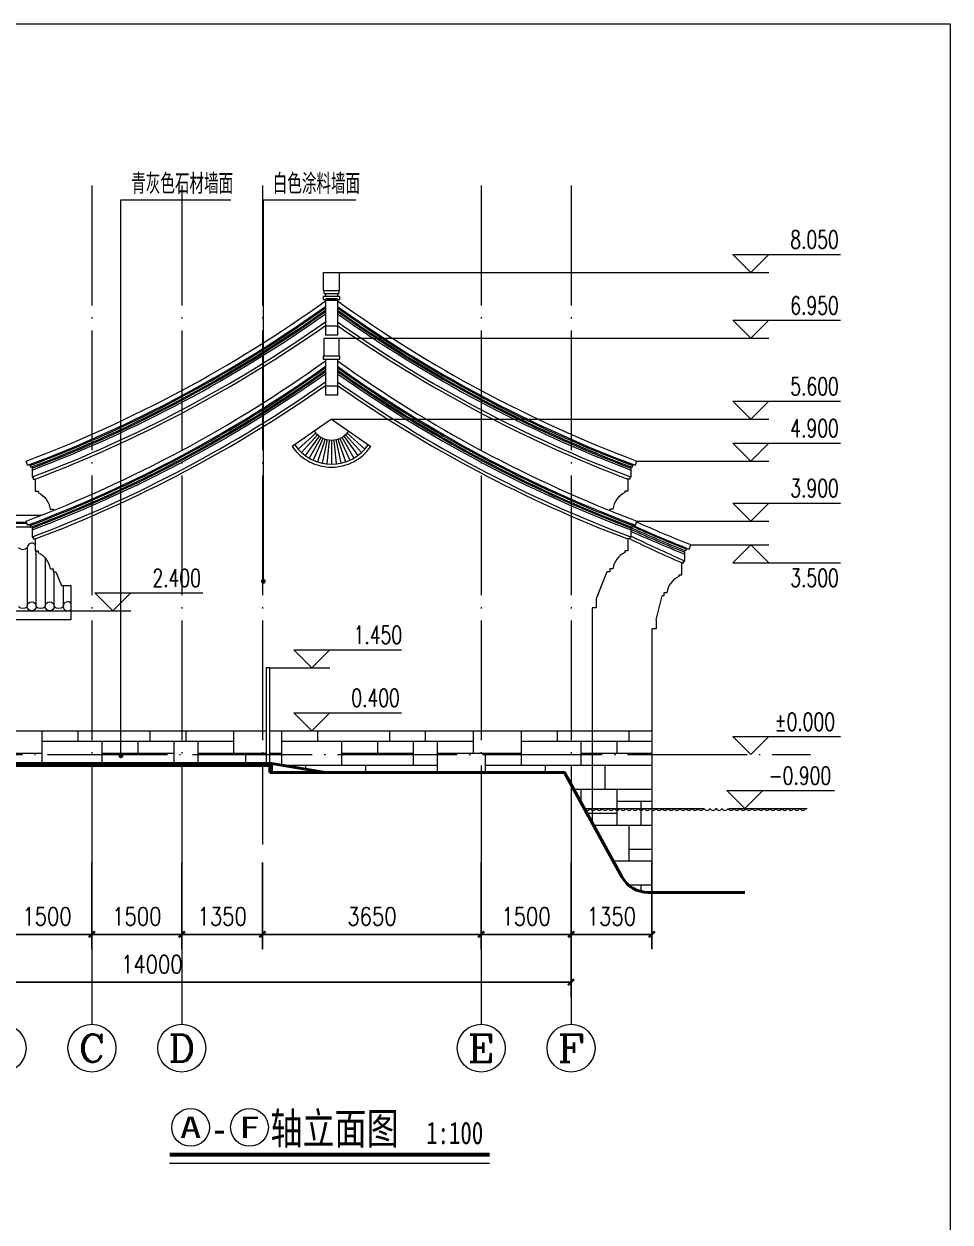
# Model space of a CAD drawing. Extents: x 577108 to 1042908, y 41950 to 81950.
# Drawn here: x 819245 to 834708, y 61950 to 81950 of the extents above; entities that cross this region are included whole.
import ezdxf
from ezdxf.enums import TextEntityAlignment as Align

# ---------------------------------------------------------------- set-up
doc = ezdxf.new("R2010")
doc.units = 0
doc.header["$LTSCALE"] = 1000
doc.header["$MEASUREMENT"] = 0
doc.linetypes.add('DOTE', pattern=[2.42, 2, -0.2, 0.02, -0.2])
doc.layers.get('0').update_dxf_attribs({"linetype": 'CONTINUOUS', "lineweight": 13})
doc.layers.get('Defpoints').update_dxf_attribs({"linetype": 'CONTINUOUS', "lineweight": 5})
for name, color, linetype, lineweight in [('AXIS', 3, 'CONTINUOUS', 15), ('AXIS_TEXT', 7, 'CONTINUOUS', 20), ('DIM_ELEV', 3, 'CONTINUOUS', 15), ('DIM_LEAD', 3, 'CONTINUOUS', 15), ('DIM_SYMB', 3, 'CONTINUOUS', 15), ('DOTE', 1, 'DOTE', 0), ('hatch', 8, 'CONTINUOUS', 5), ('LM-1', 7, 'CONTINUOUS', 18), ('LM-2', 8, 'CONTINUOUS', 18), ('LM-3', 251, 'CONTINUOUS', 5), ('LM-L', 7, 'CONTINUOUS', 15), ('LM-S', 8, 'CONTINUOUS', 5), ('PUB_TEXT', 7, 'CONTINUOUS', 20), ('wall', 2, 'CONTINUOUS', 40), ('WINDOW', 5, 'CONTINUOUS', 15)]:
    doc.layers.add(name, color=color, linetype=linetype, lineweight=lineweight)
doc.styles.add('_TCH_AXIS', font='COMPLEX', dxfattribs={"bigfont": 'GBCBIG'})
doc.styles.add('_TCH_DIM', font='SIMPLEX', dxfattribs={"bigfont": 'GBCBIG'})
doc.styles.add('COMPLEX', font='COMPLEX')
doc.styles.add('DIM_FONT', font='SIMPLEX.shx', dxfattribs={"width": 0.8, "bigfont": 'hztxt.shx'})
doc.styles.add('SIMHEI', font='simhei.ttf', dxfattribs={"width": 0.75, "height": 10})
doc.dimstyles.new('DIMN', dxfattribs={"dimtxt": 300, "dimasz": 100, "dimexe": 250, "dimexo": 300, "dimgap": 150, "dimtad": 1, "dimdec": 0, "dimzin": 0, "dimdsep": 46, "dimtxsty": 'DIM_FONT', "dimblk": 'ARCHTICK', "dimcen": 0.09, "dimclrt": 7, "dimazin": 2, "dimtfac": 1, "dimtdec": 0, "dimtix": 1, "dimtmove": 2, "dimatfit": 3, "dimldrblk": 'ARCHTICK', "dimfxl": 0, "dimtolj": 1, "dimtzin": 0, "dimarcsym": 0})

# ---------------------------------------------------------------- blocks, each defined once
blk = doc.blocks.new('山墙装饰')
at = {"layer": 'LM-1'}
for q in [(-655, -459), (655, -459)]:
    blk.add_line((0, 0), q, dxfattribs=at)
for radius in [800, 750]:
    blk.add_arc((0, 0), radius, 215, 325, dxfattribs=at)
at = {"layer": 'LM-2', "color": 8}
for p, q in [((-260, -234), (-557, -502)), ((-234, -260), (-502, -557)), ((-206, -283), (-441, -607)), ((-175, -303), (-375, -650)), ((-142, -320), (-305, -685)), ((-108, -333), (-232, -713)), ((-73, -342), (-156, -734)), ((-37, -348), (-78, -746)), ((0, -350), (0, -750)), ((37, -348), (78, -746)), ((73, -342), (156, -734)), ((108, -333), (232, -713)), ((142, -320), (305, -685)), ((175, -303), (375, -650)), ((206, -283), (441, -607)), ((234, -260), (502, -557)), ((260, -234), (557, -502))]:
    blk.add_line(p, q, dxfattribs=at)
blk.add_arc((0, 0), 350, 215, 325, dxfattribs=at)
blk = doc.blocks.new('_ArchTick')
at = {"color": 0, "linetype": 'ByBlock', "const_width": 0.4}
blk.add_lwpolyline([(-0.5, -0.5), (0.5, 0.5)], dxfattribs=at)
blk = doc.blocks.new('*D76')
at = {"layer": 'AXIS', "color": 0, "lineweight": -2, "transparency": 16777216}
for p, q in [((818880, 67953), (818880, 66503)), ((820380, 67953), (820380, 66503)), ((818880, 66753), (820380, 66753))]:
    blk.add_line(p, q, dxfattribs=at)
at = {"layer": 'Defpoints', "color": 0, "transparency": 16777216}
for p in [(818880, 68253), (820380, 68253), (820380, 66753)]:
    blk.add_point(p, dxfattribs=at)
at = {"layer": 'AXIS', "color": 0, "lineweight": -2, "transparency": 16777216, "xscale": 100, "yscale": 100, "zscale": 100, "rotation": 180}
blk.add_blockref('_ArchTick', (818880, 66753), dxfattribs=at)
at = {"layer": 'AXIS', "color": 0, "lineweight": -2, "transparency": 16777216, "xscale": 100, "yscale": 100, "zscale": 100}
blk.add_blockref('_ArchTick', (820380, 66753), dxfattribs=at)
at = {"layer": 'AXIS', "color": 7, "transparency": 16777216, "insert": (819630, 67053), "char_height": 300, "attachment_point": 5, "style": 'DIM_FONT'}
blk.add_mtext('\\A1;1500', dxfattribs=at)
blk = doc.blocks.new('*D77')
at = {"layer": 'AXIS', "color": 0, "lineweight": -2, "transparency": 16777216}
for p, q in [((820380, 67953), (820380, 66503)), ((821880, 67953), (821880, 66503)), ((820380, 66753), (821880, 66753))]:
    blk.add_line(p, q, dxfattribs=at)
at = {"layer": 'Defpoints', "color": 0, "transparency": 16777216}
for p in [(820380, 68253), (821880, 68253), (821880, 66753)]:
    blk.add_point(p, dxfattribs=at)
at = {"layer": 'AXIS', "color": 0, "lineweight": -2, "transparency": 16777216, "xscale": 100, "yscale": 100, "zscale": 100, "rotation": 180}
blk.add_blockref('_ArchTick', (820380, 66753), dxfattribs=at)
at = {"layer": 'AXIS', "color": 0, "lineweight": -2, "transparency": 16777216, "xscale": 100, "yscale": 100, "zscale": 100}
blk.add_blockref('_ArchTick', (821880, 66753), dxfattribs=at)
at = {"layer": 'AXIS', "color": 7, "transparency": 16777216, "insert": (821130, 67053), "char_height": 300, "attachment_point": 5, "style": 'DIM_FONT'}
blk.add_mtext('\\A1;1500', dxfattribs=at)
blk = doc.blocks.new('*D78')
at = {"layer": 'AXIS', "color": 0, "lineweight": -2, "transparency": 16777216}
for p, q in [((821880, 67953), (821880, 66503)), ((823230, 67953), (823230, 66503)), ((821880, 66753), (823230, 66753))]:
    blk.add_line(p, q, dxfattribs=at)
at = {"layer": 'Defpoints', "color": 0, "transparency": 16777216}
for p in [(821880, 68253), (823230, 68253), (823230, 66753)]:
    blk.add_point(p, dxfattribs=at)
at = {"layer": 'AXIS', "color": 0, "lineweight": -2, "transparency": 16777216, "xscale": 100, "yscale": 100, "zscale": 100, "rotation": 180}
blk.add_blockref('_ArchTick', (821880, 66753), dxfattribs=at)
at = {"layer": 'AXIS', "color": 0, "lineweight": -2, "transparency": 16777216, "xscale": 100, "yscale": 100, "zscale": 100}
blk.add_blockref('_ArchTick', (823230, 66753), dxfattribs=at)
at = {"layer": 'AXIS', "color": 7, "transparency": 16777216, "insert": (822555, 67053), "char_height": 300, "attachment_point": 5, "style": 'DIM_FONT'}
blk.add_mtext('\\A1;1350', dxfattribs=at)
blk = doc.blocks.new('*D79')
at = {"layer": 'AXIS', "color": 0, "lineweight": -2, "transparency": 16777216}
for p, q in [((823230, 67953), (823230, 66503)), ((826880, 67953), (826880, 66503)), ((823230, 66753), (826880, 66753))]:
    blk.add_line(p, q, dxfattribs=at)
at = {"layer": 'Defpoints', "color": 0, "transparency": 16777216}
for p in [(823230, 68253), (826880, 68253), (826880, 66753)]:
    blk.add_point(p, dxfattribs=at)
at = {"layer": 'AXIS', "color": 0, "lineweight": -2, "transparency": 16777216, "xscale": 100, "yscale": 100, "zscale": 100, "rotation": 180}
blk.add_blockref('_ArchTick', (823230, 66753), dxfattribs=at)
at = {"layer": 'AXIS', "color": 0, "lineweight": -2, "transparency": 16777216, "xscale": 100, "yscale": 100, "zscale": 100}
blk.add_blockref('_ArchTick', (826880, 66753), dxfattribs=at)
at = {"layer": 'AXIS', "color": 7, "transparency": 16777216, "insert": (825055, 67053), "char_height": 300, "attachment_point": 5, "style": 'DIM_FONT'}
blk.add_mtext('\\A1;3650', dxfattribs=at)
blk = doc.blocks.new('*D80')
at = {"layer": 'AXIS', "color": 0, "lineweight": -2, "transparency": 16777216}
for p, q in [((826880, 67953), (826880, 66503)), ((828380, 67953), (828380, 66503)), ((826880, 66753), (828380, 66753))]:
    blk.add_line(p, q, dxfattribs=at)
at = {"layer": 'Defpoints', "color": 0, "transparency": 16777216}
for p in [(826880, 68253), (828380, 68253), (828380, 66753)]:
    blk.add_point(p, dxfattribs=at)
at = {"layer": 'AXIS', "color": 0, "lineweight": -2, "transparency": 16777216, "xscale": 100, "yscale": 100, "zscale": 100, "rotation": 180}
blk.add_blockref('_ArchTick', (826880, 66753), dxfattribs=at)
at = {"layer": 'AXIS', "color": 0, "lineweight": -2, "transparency": 16777216, "xscale": 100, "yscale": 100, "zscale": 100}
blk.add_blockref('_ArchTick', (828380, 66753), dxfattribs=at)
at = {"layer": 'AXIS', "color": 7, "transparency": 16777216, "insert": (827630, 67053), "char_height": 300, "attachment_point": 5, "style": 'DIM_FONT'}
blk.add_mtext('\\A1;1500', dxfattribs=at)
blk = doc.blocks.new('*D81')
at = {"layer": 'AXIS', "color": 0, "lineweight": -2, "transparency": 16777216}
for p, q in [((828380, 67953), (828380, 66503)), ((829730, 67953), (829730, 66503)), ((828380, 66753), (829730, 66753))]:
    blk.add_line(p, q, dxfattribs=at)
at = {"layer": 'Defpoints', "color": 0, "transparency": 16777216}
for p in [(828380, 68253), (829730, 68253), (829730, 66753)]:
    blk.add_point(p, dxfattribs=at)
at = {"layer": 'AXIS', "color": 0, "lineweight": -2, "transparency": 16777216, "xscale": 100, "yscale": 100, "zscale": 100, "rotation": 180}
blk.add_blockref('_ArchTick', (828380, 66753), dxfattribs=at)
at = {"layer": 'AXIS', "color": 0, "lineweight": -2, "transparency": 16777216, "xscale": 100, "yscale": 100, "zscale": 100}
blk.add_blockref('_ArchTick', (829730, 66753), dxfattribs=at)
at = {"layer": 'AXIS', "color": 7, "transparency": 16777216, "insert": (829055, 67053), "char_height": 300, "attachment_point": 5, "style": 'DIM_FONT'}
blk.add_mtext('\\A1;1350', dxfattribs=at)
blk = doc.blocks.new('*D82')
at = {"layer": 'AXIS', "color": 0, "lineweight": -2, "transparency": 16777216}
for p, q in [((814380, 67953), (814380, 65703)), ((828380, 67953), (828380, 65703)), ((814380, 65953), (828380, 65953))]:
    blk.add_line(p, q, dxfattribs=at)
at = {"layer": 'Defpoints', "color": 0, "transparency": 16777216}
for p in [(814380, 68253), (828380, 68253), (828380, 65953)]:
    blk.add_point(p, dxfattribs=at)
at = {"layer": 'AXIS', "color": 0, "lineweight": -2, "transparency": 16777216, "xscale": 100, "yscale": 100, "zscale": 100, "rotation": 180}
blk.add_blockref('_ArchTick', (814380, 65953), dxfattribs=at)
at = {"layer": 'AXIS', "color": 0, "lineweight": -2, "transparency": 16777216, "xscale": 100, "yscale": 100, "zscale": 100}
blk.add_blockref('_ArchTick', (828380, 65953), dxfattribs=at)
at = {"layer": 'AXIS', "color": 7, "transparency": 16777216, "insert": (821380, 66253), "char_height": 300, "attachment_point": 5, "style": 'DIM_FONT'}
blk.add_mtext('\\A1;14000', dxfattribs=at)
blk = doc.blocks.new('_AXISO')
blk.add_circle((0, 0), 0.5)
at = {"layer": 'AXIS_TEXT', "style": 'COMPLEX', "width": 1.041667}
blk.add_attdef('A', text='', height=0.56, dxfattribs=at).set_placement((-0.25, -0.28), (0.25, -0.28), align=Align.FIT)

msp = doc.modelspace()

# ---------------------------------------------------------------- hatches: boundary and pattern name
at = {"layer": 'LM-S'}
h = msp.add_hatch(dxfattribs=at)
h.set_pattern_fill('文化石01', color=256, scale=500, style=0)
h.set_pattern_definition([(0, (-273851, -391225.2), (9e-13, 4000), [3000, -1000]), (0, (-273851, -391025.2), (9e-13, 4000), [-1200, 1200, -600, 1000]), (0, (-273851, -390825.2), (9e-13, 4000), [-1800, 2200]), (0, (-273851, -390625.2), (9e-13, 4000), [1800, -2200]), (0, (-273851, -390425.2), (9e-13, 4000), [-800, 3200]), (0, (-273851, -390225.2), (9e-13, 4000), [1400, -1000, 1200, -400]), (0, (-272451, -390025.2), (9e-13, 4000), [3200, -800]), (0, (-274051, -389825.2), (9e-13, 4000), [2200, -1800]), (0, (-274651, -389625.2), (9e-13, 4000), [1800, -2200]), (0, (-273851, -389425.2), (9e-13, 4000), [3200, -800]), (0, (-273851, -389225.2), (9e-13, 4000), [-1600, 1000, -600, 800]), (0, (-271851, -389025.2), (9e-13, 4000), [2400, -1600]), (0, (-273451, -388825.2), (9e-13, 4000), [1600, -800, 600, -1000]), (0, (-272651, -388625.2), (9e-13, 4000), [1600, -600, 1000, -800]), (0, (-271051, -388425.2), (9e-13, 4000), [2400, -1600]), (0, (-272651, -388225.2), (9e-13, 4000), [1600, -2400]), (0, (-271851, -388025.2), (9e-13, 4000), [1800, -2200]), (0, (-271851, -387825.2), (9e-13, 4000), [-1200, 2800]), (0, (-273051, -387625.2), (9e-13, 4000), [1200, -2800]), (0, (-271851, -387425.2), (9e-13, 4000), [2800, -1200]), (90, (-273851, -389625.2), (-4000, 1e-12), [600, -1600, 1400, -400]), (90, (-273451, -389425.2), (-4000, 1e-12), [1000, -600, 400, -2000]), (90, (-273251, -390225.2), (-4000, 1e-12), [400, -3600]), (90, (-273051, -390625.2), (-4000, 1e-12), [400, -2400, 600, -600]), (90, (-272851, -389825.2), (-4000, 1e-12), [400, -3600]), (90, (-272651, -391225.2), (-4000, 1e-12), [600, -1800, 1000, -600]), (90, (-272451, -390425.2), (-4000, 1e-12), [600, -3400]), (90, (-272251, -389425.2), (-4000, 1e-12), [600, -200, 400, -2800]), (90, (-272051, -391025.2), (-4000, 1e-12), [600, -3400]), (90, (-271851, -390025.2), (-4000, 1e-12), [600, -200, 600, -400, 1000, -1200]), (90, (-271451, -390025.2), (-4000, 1e-12), [-2800, 400, -400, 400]), (90, (-271251, -389425.2), (-4000, 1e-12), [400, -3600]), (90, (-271051, -390825.2), (-4000, 1e-12), [400, -1400, 1000, -1200]), (90, (-270851, -390225.2), (-4000, 1e-12), [200, -2600, 600, -600]), (90, (-270651, -390025.2), (-4000, 1e-12), [1000, -1000, 600, -1400]), (90, (-270451, -389025.2), (-4000, 1e-12), [600, -1000, 400, -2000]), (90, (-270251, -390425.2), (-4000, 1e-12), [400, -3600]), (90, (-270051, -390025.2), (-4000, 1e-12), [400, -1200, 600, -1800])])
h.paths.add_polyline_path([(814530.1211, 70152.8769), (814230.1211, 70152.8769), (814230.1211, 69452.8769), (814530.1211, 69452.8769)])
h.paths.add_polyline_path([(814530.1211, 69452.8769), (814970.1211, 69452.8769), (814970.1211, 70152.8769), (814530.1211, 70152.8769)])
h.paths.add_polyline_path([(818730.1211, 69602.8769), (818730.1211, 70152.8769), (815270.1211, 70152.8769), (815270.1211, 69602.8769)])
h.paths.add_polyline_path([(819030.1211, 70152.8769), (818730.1211, 70152.8769), (818730.1211, 69602.8769), (819030.1211, 69602.8769)])
h.paths.add_polyline_path([(819030.1211, 70152.8769), (819030.1211, 69602.8769), (823290.1211, 69602.8769), (823290.1211, 70152.8769)])
h.paths.add_polyline_path([(823350.1211, 70152.8769), (823350.1211, 69602.8769), (823380.1211, 69602.8769), (824280.1211, 69452.8769), (828269.8288, 69452.8769), (828656.4674, 68751.5021, 0.3938899791), (828730.2441, 68728.4635), (828730.1937, 70152.8769)])
h.paths.add_polyline_path([(828730.2441, 68728.4635, 0.1596005257), (828755.7096, 68752.8769, 0.6), (828855.7096, 68752.8769, 0.6), (828955.7096, 68752.8769, 0.6), (829055.7096, 68752.8769, 0.6), (829155.7096, 68752.8769, 0.6), (829255.7096, 68752.8769, 0.6), (829355.7096, 68752.8769, 0.6), (829455.7096, 68752.8769, 0.6), (829555.7096, 68752.8769, 0.6), (829655.7096, 68752.8769, 0.4012137501), (829730.1211, 68728.4046), (829730.1211, 70152.8769), (828730.1937, 70152.8769)])
h.paths.add_polyline_path([(829229.7802, 67711.4946, 0.273258992), (829667.6553, 67452.8769), (829730.1211, 67452.8769), (829730.1211, 68728.4046, -0.4012137501), (829655.7096, 68752.8769, -0.6), (829555.7096, 68752.8769, -0.6), (829455.7096, 68752.8769, -0.6), (829355.7096, 68752.8769, -0.6), (829255.7096, 68752.8769, -0.6), (829155.7096, 68752.8769, -0.6), (829055.7096, 68752.8769, -0.6), (828955.7096, 68752.8769, -0.6), (828855.7096, 68752.8769, -0.6), (828755.7096, 68752.8769, -0.1596005257), (828730.2441, 68728.4635), (828730.248, 68617.6618)])

# ---------------------------------------------------------------- linework, layer by layer
for p, q in [((819050.1211, 73752.8769), (819540.9853, 73752.8769)), ((819050.1211, 73631.6333), (819288.1076, 73631.6333)), ((819050.1211, 73614.3128), (819294.6191, 73614.3128)), ((819050.1211, 73552.8769), (819360.443, 73552.8769))]:
    msp.add_line(p, q)
msp.add_lwpolyline([(823290.1211, 71202.8769), (823290.1211, 69602.8769), (823350.1211, 69602.8769), (823350.1211, 71202.8769)], close=True)
at = {"layer": 'AXIS'}
for p, q in [((820380.1211, 68252.8769), (820380.1211, 65252.8769)), ((821880.1211, 68252.8769), (821880.1211, 65252.8769)), ((826880.1211, 68252.8769), (826880.1211, 65252.8769)), ((828380.1211, 68252.8769), (828380.1211, 65252.8769))]:
    msp.add_line(p, q, dxfattribs=at)
at = {"layer": 'DIM_ELEV'}
for p, q in [((831380.1211, 77802.8769), (831080.1211, 78102.8769)), ((831080.1211, 78102.8769), (832880.1211, 78102.8769)), ((831380.1211, 77802.8769), (831680.1211, 78102.8769)), ((824515.1211, 77802.8769), (831680.1211, 77802.8769)), ((831380.1211, 76702.8769), (831080.1211, 77002.8769)), ((831080.1211, 77002.8769), (832880.1211, 77002.8769)), ((831380.1211, 76702.8769), (831680.1211, 77002.8769)), ((824500.1211, 76702.8769), (831680.1211, 76702.8769)), ((831380.1211, 75352.8769), (831080.1211, 75652.8769)), ((831080.1211, 75652.8769), (832880.1211, 75652.8769)), ((831380.1211, 75352.8769), (831680.1211, 75652.8769)), ((824380.1211, 75352.8769), (831680.1211, 75352.8769)), ((831380.1211, 74652.8769), (831080.1211, 74952.8769)), ((831080.1211, 74952.8769), (832880.1211, 74952.8769)), ((831380.1211, 74652.8769), (831680.1211, 74952.8769)), ((829480.1211, 74652.8769), (831680.1211, 74652.8769)), ((831380.1211, 73652.8769), (831080.1211, 73952.8769)), ((831080.1211, 73952.8769), (832880.1211, 73952.8769)), ((831380.1211, 73652.8769), (831680.1211, 73952.8769)), ((829480.1211, 73652.8769), (831680.1211, 73652.8769)), ((830380.1211, 73252.8769), (831680.1211, 73252.8769)), ((831380.1211, 73252.8769), (831080.1211, 72952.8769)), ((831380.1211, 73252.8769), (831680.1211, 72952.8769)), ((831080.1211, 72952.8769), (832880.1211, 72952.8769)), ((820730.1194, 72152.8769), (820430.1194, 72452.8769)), ((820430.1194, 72452.8769), (822230.1194, 72452.8769)), ((820730.1194, 72152.8769), (821030.1194, 72452.8769)), ((820030.1194, 72152.8769), (821030.1194, 72152.8769)), ((824050.1211, 71202.8769), (823750.1211, 71502.8769)), ((823750.1211, 71502.8769), (825550.1211, 71502.8769)), ((824050.1211, 71202.8769), (824350.1211, 71502.8769)), ((823350.1211, 71202.8769), (824350.1211, 71202.8769)), ((824050.1211, 70152.8769), (823750.1211, 70452.8769)), ((823750.1211, 70452.8769), (825550.1211, 70452.8769)), ((824050.1211, 70152.8769), (824350.1211, 70452.8769)), ((831380.1211, 69752.8769), (831080.1211, 70052.8769)), ((831080.1211, 70052.8769), (832880.1211, 70052.8769)), ((831380.1211, 69752.8769), (831680.1211, 70052.8769)), ((831280.1211, 68852.8769), (830980.1211, 69152.8769)), ((830980.1211, 69152.8769), (832780.1211, 69152.8769)), ((831280.1211, 68852.8769), (831580.1211, 69152.8769))]:
    msp.add_line(p, q, dxfattribs=at)
at = {"layer": 'DIM_LEAD'}
for p, q in [((820863.7015, 69733.0086), (820863.7015, 79013.6535)), ((820863.7015, 79013.6535), (822701.1171, 79013.6535)), ((823243.1511, 72645.6226), (823243.1511, 79013.6535)), ((823243.1511, 79013.6535), (824784.7422, 79013.6535))]:
    msp.add_line(p, q, dxfattribs=at)
at = {"layer": 'DIM_LEAD', "const_width": 40}
for points in [[(823243.1511, 72625.6226, 1), (823243.1511, 72665.6226, 1)], [(820863.7015, 69713.0086, 1), (820863.7015, 69753.0086, 1)]]:
    msp.add_lwpolyline(points, format="xyb", close=True, dxfattribs=at)
at = {"layer": 'DIM_SYMB', "const_width": 70}
msp.add_lwpolyline([(821677.5251, 63075.5512), (827019.677, 63075.5512)], dxfattribs=at)
at = {"layer": 'DIM_SYMB'}
msp.add_lwpolyline([(821677.5251, 62935.5512), (827019.677, 62935.5512)], dxfattribs=at)
at = {"layer": 'DOTE'}
for p, q in [((820380.1211, 79252.8769), (820380.1211, 68252.8769)), ((821880.1211, 79252.8769), (821880.1211, 68252.8769)), ((823230.1211, 79252.8769), (823230.1211, 68252.8769)), ((826880.1211, 79252.8769), (826880.1211, 68252.8769)), ((828380.1211, 79252.8769), (828380.1211, 68252.8769)), ((812380.1211, 69752.8769), (832380.1211, 69752.8769)), ((828600.5838, 68852.8769), (832324.9953, 68852.8769))]:
    msp.add_line(p, q, dxfattribs=at)
at = {"layer": 'hatch'}
for p, q in [((824245.1211, 77502.8769), (824245.1211, 77802.8769)), ((824245.1211, 77802.8769), (824515.1211, 77802.8769)), ((824515.1211, 77502.8769), (824515.1211, 77802.8769)), ((824245.1211, 77502.8769), (824515.1211, 77502.8769)), ((824260.1211, 77452.8769), (824260.1211, 77502.8769)), ((824260.1211, 77452.8769), (824500.1211, 77452.8769)), ((824280.1211, 77452.8769), (824280.1211, 77402.8769)), ((824480.1211, 77452.8769), (824480.1211, 77402.8769)), ((824500.1211, 77502.8769), (824500.1211, 77452.8769)), ((824280.1211, 77352.8769), (824280.1211, 76752.8769)), ((824480.1211, 77352.8769), (824480.1211, 76752.8769)), ((824480.1211, 76902.8769), (824280.1211, 76902.8769)), ((824480.1211, 76752.8769), (824280.1211, 76752.8769)), ((819306.5136, 74582.6741), (819280.1211, 74652.8769)), ((829453.7286, 74582.6741), (829480.1211, 74652.8769)), ((819361.5372, 74549.9826), (819343.8561, 74596.752)), ((829398.7051, 74549.9826), (829416.3862, 74596.752))]:
    msp.add_line(p, q, dxfattribs=at)
msp.add_lwpolyline([(824520.1211, 77402.8769), (824240.1211, 77402.8769), (824240.1211, 77352.8769), (824520.1211, 77352.8769)], close=True, dxfattribs=at)
for centre, radius, start, end in [((811674.5329, 94883.3828), 21612.9208, 290.60357583, 305.67897427), ((811674.5329, 94883.3828), 21687.9208, 290.60357583, 305.53683493), ((811674.5329, 94883.3828), 21707.9208, 290.709006, 305.49913931), ((837085.7094, 94883.3828), 21612.9208, 234.32102573, 249.39642417), ((837085.7094, 94883.3828), 21687.9208, 234.46316507, 249.39642417), ((837085.7094, 94883.3828), 21707.9208, 234.50086069, 249.290994), ((811674.5329, 94883.3828), 21737.9208, 290.709006, 305.44275897), ((811674.5329, 94883.3828), 21757.9208, 290.74141693, 305.4052803), ((811674.5329, 94883.3828), 21787.9208, 290.71154422, 305.34922386), ((837085.7094, 94883.3828), 21737.9208, 234.55724103, 249.290994), ((837085.7094, 94883.3828), 21757.9208, 234.5947197, 249.25858307), ((837085.7094, 94883.3828), 21787.9208, 234.65077614, 249.28845578), ((811674.5329, 94883.3828), 21897.9208, 290.65867666, 305.1453254), ((811674.5329, 94883.3828), 21947.9208, 290.70402845, 305.05348714), ((837085.7094, 94883.3828), 21897.9208, 234.8546746, 249.34132334), ((837085.7094, 94883.3828), 21947.9208, 234.94651286, 249.29597155)]:
    msp.add_arc(centre, radius, start, end, dxfattribs=at)
at = {"layer": 'LM-1'}
msp.add_line((819030.1211, 72152.8769), (820030.1194, 72152.8769), dxfattribs=at)
at = {"layer": 'LM-3'}
msp.add_lwpolyline([(819430.1211, 73259.5395, 0.684117729), (819299.8192, 73208.8769), (819299.8192, 72228.9495)], format="xyb", dxfattribs=at)
for points in [[(819449.8192, 72228.9495), (819449.8192, 73152.8769)], [(819599.8116, 73036.6081), (819599.8116, 72228.9495)], [(819749.8116, 72228.9495), (819749.8116, 72802.8769)], [(819899.8039, 72577.8769), (819899.8039, 72227.8769)]]:
    msp.add_lwpolyline(points, dxfattribs=at)
for centre in [(819374.8116, 72227.8769), (819674.8039, 72227.8769)]:
    msp.add_circle(centre, 75, dxfattribs=at)
for centre, radius, start, end in [((819224.8269, 73287.6348), 108.75, 226.39718103, 313.60281897), ((819224.8192, 72306.6269), 108.75, 226.39718103, 313.60281897), ((819524.8116, 72306.6269), 108.75, 226.39718103, 313.60281897), ((819824.8039, 72306.6269), 108.75, 226.39718103, 313.60281897), ((819974.8039, 72227.8769), 75, 42.47272675, 317.5232176)]:
    msp.add_arc(centre, radius, start, end, dxfattribs=at)
at = {"layer": 'LM-L'}
for p, q in [((824280.1211, 76352.8769), (824280.1211, 75752.8769)), ((824480.1211, 76352.8769), (824480.1211, 75752.8769)), ((824480.1211, 75902.8769), (824280.1211, 75902.8769)), ((824480.1211, 75752.8769), (824280.1211, 75752.8769)), ((819306.5136, 73582.6741), (819280.1211, 73652.8769)), ((829453.7286, 73582.6741), (829480.1211, 73652.8769)), ((819361.5372, 73549.9826), (819343.8561, 73596.752)), ((819380.1211, 73535.6305), (819380.1211, 73382.8769)), ((819380.1902, 73557.0441), (819387.2798, 73538.3429)), ((829380.0521, 73557.0441), (829372.9625, 73538.3429)), ((829380.1211, 73535.6305), (829380.1211, 73382.8769)), ((829398.7051, 73549.9826), (829416.3862, 73596.752)), ((819380.1211, 73382.8769), (819400.1211, 73382.8769)), ((819400.1211, 73393.5263), (819400.1211, 73352.8769)), ((819400.1211, 73352.8769), (819434.0142, 73352.8769)), ((829360.1211, 73352.8769), (829326.228, 73352.8769)), ((829360.1211, 73393.5263), (829360.1211, 73352.8769)), ((829380.1211, 73382.8769), (829360.1211, 73382.8769)), ((815270.1211, 70152.8769), (823290.1211, 70152.8769)), ((823350.1211, 70152.8769), (829730.1211, 70152.8769))]:
    msp.add_line(p, q, dxfattribs=at)
for points in [[(824500.1211, 76702.8769), (824500.1211, 76402.8769), (824260.1211, 76402.8769), (824260.1211, 76702.8769)], [(824520.1211, 76402.8769), (824240.1211, 76402.8769), (824240.1211, 76352.8769), (824520.1211, 76352.8769)]]:
    msp.add_lwpolyline(points, close=True, dxfattribs=at)
for points in [[(819430.1211, 73352.8769), (819430.1211, 73152.8769), (819480.1211, 73152.8769), (819480.1211, 73127.8769, -0.2592016427), (819680.1211, 72852.8769), (819730.1211, 72852.8769), (819730.1211, 72802.8769), (819780.1211, 72802.8769), (819870.1211, 72577.8769)], [(829330.1211, 73352.8769), (829330.1211, 73152.8769), (829280.1211, 73152.8769), (829280.1211, 73127.8769, 0.2592016427), (829080.1211, 72852.8769), (829030.1211, 72852.8769), (829030.1211, 72802.8769), (828980.1211, 72802.8769), (828800.1211, 72352.8769), (828800.1211, 72202.8769), (828730.1211, 72202.8769), (828730.248, 68617.6618)]]:
    msp.add_lwpolyline(points, format="xyb", dxfattribs=at)
msp.add_lwpolyline([(819870.1211, 72577.8769), (820030.1344, 72577.8769), (820030.114, 72002.8769), (819030.1211, 72002.8769)], dxfattribs=at)
for centre, radius, start, end in [((811674.5329, 93883.3828), 21612.9208, 290.60357583, 305.67897427), ((811674.5329, 93883.3828), 21687.9208, 290.60357583, 305.53683493), ((811674.5329, 93883.3828), 21707.9208, 290.709006, 305.49913931), ((837085.7094, 93883.3828), 21612.9208, 234.32102573, 249.39642417), ((837085.7094, 93883.3828), 21687.9208, 234.46316507, 249.39642417), ((837085.7094, 93883.3828), 21707.9208, 234.50086069, 249.290994), ((811674.5329, 93883.3828), 21737.9208, 290.709006, 305.44275897), ((811674.5329, 93883.3828), 21757.9208, 290.74141693, 305.4052803), ((811674.5329, 93883.3828), 21787.9208, 290.71154422, 305.34922386), ((837085.7094, 93883.3828), 21737.9208, 234.55724103, 249.290994), ((837085.7094, 93883.3828), 21757.9208, 234.5947197, 249.25858307), ((837085.7094, 93883.3828), 21787.9208, 234.65077614, 249.28845578), ((811674.5329, 93883.3828), 21897.9208, 290.65867666, 305.1453254), ((811674.5329, 93883.3828), 21947.9208, 290.70402845, 305.05348714), ((837085.7094, 93883.3828), 21897.9208, 234.8546746, 249.34132334), ((837085.7094, 93883.3828), 21947.9208, 234.94651286, 249.29597155)]:
    msp.add_arc(centre, radius, start, end, dxfattribs=at)
at = {"layer": 'LM-S'}
for p, q in [((819380.1211, 74535.6305), (819380.1211, 74382.8769)), ((819380.1902, 74557.0441), (819387.2798, 74538.3429)), ((829380.0521, 74557.0441), (829372.9625, 74538.3429)), ((829380.1211, 74535.6305), (829380.1211, 74382.8769)), ((819380.1211, 74382.8769), (819400.1211, 74382.8769)), ((819400.1211, 74393.5263), (819400.1211, 74352.8769)), ((819400.1211, 74352.8769), (819434.0142, 74352.8769)), ((829360.1211, 74352.8769), (829326.228, 74352.8769)), ((829360.1211, 74393.5263), (829360.1211, 74352.8769)), ((829380.1211, 74382.8769), (829360.1211, 74382.8769)), ((830280.1211, 72981.1985), (830280.1211, 73132.6087)), ((830229.9701, 72752.8769), (830229.9701, 72952.8769)), ((830229.9701, 72952.8769), (830259.9701, 72952.8769)), ((830259.9701, 72952.8769), (830259.9701, 72994.3383)), ((830260.1211, 72981.1985), (830280.1211, 72981.1985)), ((830179.9701, 72752.8769), (830179.9701, 72727.8769)), ((830179.9701, 72752.8769), (830229.9701, 72752.8769)), ((829800.1211, 72002.8769), (829900.1211, 72402.8769)), ((829929.9701, 72402.8769), (829899.9701, 72402.8769)), ((829979.9701, 72452.8769), (829929.9701, 72452.8769)), ((829929.9701, 72452.8769), (829929.9701, 72402.8769)), ((829800.1211, 72002.8769), (829800.1211, 71852.8769)), ((829730.1211, 71852.8769), (829730.1211, 67452.8769)), ((829800.1211, 71852.8769), (829730.1211, 71852.8769))]:
    msp.add_line(p, q, dxfattribs=at)
msp.add_lwpolyline([(785308.4301, 81950.2272), (834708.4301, 81950.2272), (834708.4301, 41950.2272), (785308.4301, 41950.2272)], close=True, dxfattribs=at)
for points in [[(819430.1211, 74352.8769), (819430.1211, 74152.8769), (819480.1211, 74152.8769), (819480.1211, 74127.8769, -0.2592016427), (819680.1211, 73852.8769), (819730.1211, 73852.8769), (819730.1211, 73827.814)], [(829330.1211, 74352.8769), (829330.1211, 74152.8769), (829280.1211, 74152.8769), (829280.1211, 74127.8769, 0.2592016427), (829080.1211, 73852.8769), (829030.1211, 73852.8769), (829030.1211, 73827.814)], [(829410.7511, 73581.8464, 0.0116772636), (830352.5023, 73183.1474), (830380.1211, 73252.8769, -0.0112740265), (829473.687, 73635.7625)], [(830275.6584, 73159.9017, -0.0111531077), (829374.8099, 73543.216, -0.0111531077)], [(830305.3372, 73180.3621, -0.0111744652), (829403.6649, 73563.1022, -0.0111744652)], [(830229.9701, 72952.8769, -0.0108851709), (829359.8349, 73352.8769, -0.0010520085)], [(830259.8605, 72994.4174, -0.0110293669), (829380.1211, 73398.6105, -0.0014260057)]]:
    msp.add_lwpolyline(points, format="xyb", dxfattribs=at)
msp.add_lwpolyline([(830312.7385, 73198.9422), (830294.2352, 73152.4919), (830275.6584, 73159.9017), (830268.2571, 73141.3216)], dxfattribs=at)
for centre, radius, start, end in [((837961.7273, 92429.9097), 20770, 245.59567684, 248.29416276), ((837961.7273, 92429.9097), 20800, 245.63316511, 248.32705447), ((830327.3875, 72410.4369), 350, 114.90990308, 173.03535016)]:
    msp.add_arc(centre, radius, start, end, dxfattribs=at)
at = {"layer": 'PUB_TEXT'}
for centre in [(822027.5251, 63530.5512), (823011.0694, 63530.5512)]:
    msp.add_circle(centre, 315, dxfattribs=at)
at = {"layer": 'wall'}
for p, q in [((824480.1211, 77352.8769), (824280.1211, 77352.8769)), ((824280.1211, 77352.8769), (824480.1211, 77352.8769)), ((815240.1211, 69602.8769), (823380.1211, 69602.8769)), ((823380.1211, 69602.8769), (823380.1211, 69452.8769)), ((823380.1211, 69602.8769), (824280.1211, 69452.8769)), ((823360.1211, 69582.8769), (815240.1211, 69582.8769)), ((823350.1211, 69572.8769), (815240.1211, 69572.8769)), ((823350.1211, 69572.8769), (823350.1211, 69452.8769)), ((823360.1211, 69582.8769), (823360.1211, 69452.8769))]:
    msp.add_line(p, q, dxfattribs=at)
msp.add_lwpolyline([(831280.1211, 67452.8769), (829667.6553, 67452.8769, -0.273258992), (829229.7802, 67711.4946), (828269.8288, 69452.8769), (823350.1211, 69452.8769)], format="xyb", dxfattribs=at)
at = {"layer": 'WINDOW'}
for points in [[(828600.5838, 68852.8769, 0.6), (828700.5838, 68852.8769, 0.6), (828800.5838, 68852.8769, 0.6), (828900.5838, 68852.8769, 0.6), (829000.5838, 68852.8769, 0.6), (829100.5838, 68852.8769, 0.6), (829200.5838, 68852.8769, 0.6), (829300.5838, 68852.8769, 0.6), (829400.5838, 68852.8769, 0.6), (829500.5838, 68852.8769, 0.6), (829600.5838, 68852.8769, 0.6), (829700.5838, 68852.8769, 0.6), (829800.5838, 68852.8769, 0.6), (829900.5838, 68852.8769, 0.6), (830000.5838, 68852.8769, 0.6), (830100.5838, 68852.8769, 0.6), (830200.5838, 68852.8769, 0.6), (830300.5838, 68852.8769, 0.6), (830400.5838, 68852.8769, 0.6), (830500.5838, 68852.8769, 0.6), (830600.5838, 68852.8769, 0.6), (830700.5838, 68852.8769, 0.6), (830800.5838, 68852.8769, 0.6), (830900.5838, 68852.8769, 0.6), (831000.5838, 68852.8769, 0.6), (831100.5838, 68852.8769, 0.6), (831200.5838, 68852.8769)], [(831200.5838, 68852.8769, 0.6), (831300.5838, 68852.8769, 0.6), (831400.5838, 68852.8769, 0.6), (831500.5838, 68852.8769, 0.6), (831600.5838, 68852.8769, 0.6), (831700.5838, 68852.8769, 0.6), (831800.5838, 68852.8769, 0.6), (831900.5838, 68852.8769, 0.6), (832000.5838, 68852.8769, 0.6), (832100.5838, 68852.8769, 0.6), (832200.5838, 68852.8769, 0.6), (832300.5838, 68852.8769)]]:
    msp.add_lwpolyline(points, format="xyb", dxfattribs=at)

# ---------------------------------------------------------------- block references
msp.add_blockref('山墙装饰', (824380.1211, 75352.8769))
at = {"layer": 'AXIS'}
ref = msp.add_blockref('_AXISO', (818880.1211, 64852.8769), dxfattribs=dict(at, xscale=800, yscale=800, zscale=800))
ref.add_attrib('A', 'B', dxfattribs={"layer": 'AXIS_TEXT', "height": 452.5483, "style": '_TCH_AXIS', "width": 1.235294}).set_placement((818653.847, 64626.6027), (819106.3953, 64626.6027), align=Align.FIT)
ref = msp.add_blockref('_AXISO', (820380.1211, 64852.8769), dxfattribs=dict(at, xscale=800, yscale=800, zscale=800))
ref.add_attrib('A', 'C', dxfattribs={"layer": 'AXIS_TEXT', "height": 452.5483, "style": '_TCH_AXIS', "width": 1.4}).set_placement((820153.847, 64626.6027), (820606.3953, 64626.6027), align=Align.FIT)
ref = msp.add_blockref('_AXISO', (821880.1211, 64852.8769), dxfattribs=dict(at, xscale=800, yscale=800, zscale=800))
ref.add_attrib('A', 'D', dxfattribs={"layer": 'AXIS_TEXT', "height": 452.5483, "style": '_TCH_AXIS', "width": 1.235294}).set_placement((821653.847, 64626.6027), (822106.3953, 64626.6027), align=Align.FIT)
ref = msp.add_blockref('_AXISO', (826880.1211, 64852.8769), dxfattribs=dict(at, xscale=800, yscale=800, zscale=800))
ref.add_attrib('A', 'E', dxfattribs={"layer": 'AXIS_TEXT', "height": 452.5483, "style": '_TCH_AXIS', "width": 1.3125}).set_placement((826653.847, 64626.6027), (827106.3953, 64626.6027), align=Align.FIT)
ref = msp.add_blockref('_AXISO', (828380.1211, 64852.8769), dxfattribs=dict(at, xscale=800, yscale=800, zscale=800))
ref.add_attrib('A', 'F', dxfattribs={"layer": 'AXIS_TEXT', "height": 452.5483, "style": '_TCH_AXIS', "width": 1.3125}).set_placement((828153.847, 64626.6027), (828606.3953, 64626.6027), align=Align.FIT)

# ---------------------------------------------------------------- texts
at = {"layer": 'PUB_TEXT', "style": '_TCH_DIM'}
for s, p in [('青灰色石材墙面', (821036.7554, 79113.6535)), ('白色涂料墙面', (823399.6358, 79113.6535))]:
    msp.add_text(s, height=337.58865, dxfattribs=at).set_placement(p)
at = {"layer": 'PUB_TEXT'}
for s, height, style, width, p in [('8.050', 297.5, '_TCH_DIM', 0.705882, (832040.1211, 78202.8769)), ('6.950', 297.5, '_TCH_DIM', 0.705882, (832040.1211, 77102.8769)), ('5.600', 297.5, '_TCH_DIM', 0.705882, (832040.1211, 75752.8769)), ('4.900', 297.5, '_TCH_DIM', 0.705882, (832040.1211, 75052.8769)), ('3.900', 297.5, '_TCH_DIM', 0.705882, (832040.1211, 74052.8769)), ('2.400', 297.5, '_TCH_DIM', 0.705882, (821390.1194, 72552.8769)), ('3.500', 297.5, '_TCH_DIM', 0.705882, (832040.1211, 72555.3769)), ('1.450', 297.5, '_TCH_DIM', 0.705882, (824750.1211, 71602.8769)), ('0.400', 297.5, '_TCH_DIM', 0.705882, (824710.1211, 70552.8769)), ('%%P0.000', 297.5, '_TCH_DIM', 0.705882, (831780.1211, 70152.8769)), ('-0.900', 297.5, '_TCH_DIM', 0.705882, (831680.1211, 69252.8769)), ('轴立面图', 522.78481, 'SIMHEI', 0.75, (823361.0694, 63250.5512)), ('1:100', 373.41772, 'SIMHEI', 0.75, (825960.8162, 63250.5512)), ('-', 522.7848, 'SIMHEI', 0.75, (822377.5251, 63250.5512))]:
    msp.add_text(s, height=height, dxfattribs=dict(at, style=style, width=width)).set_placement(p)
at = {"layer": 'PUB_TEXT', "style": 'SIMHEI', "width": 1.84375}
for s, p, p2 in [('A', (821849.3342, 63352.3603), (822205.716, 63352.3603)), ('F', (822832.8785, 63352.3603), (823189.2603, 63352.3603))]:
    msp.add_text(s, height=356.3818, dxfattribs=at).set_placement(p, p2, align=Align.FIT)

# ---------------------------------------------------------------- dimensions: what is measured, and where the dimension line sits
at = {"layer": 'AXIS'}
for p1, p2, distance, picture, middle in [((814380.1211, 68252.8769), (828380.1211, 68252.8769), -2300, '*D82', (821380.1211, 66252.8769)), ((818880.1211, 68252.8769), (820380.1211, 68252.8769), -1500, '*D76', (819630.1211, 67052.8769)), ((820380.1211, 68252.8769), (821880.1211, 68252.8769), -1500, '*D77', (821130.1211, 67052.8769)), ((821880.1211, 68252.8769), (823230.1211, 68252.8769), -1500, '*D78', (822555.1211, 67052.8769)), ((823230.1211, 68252.8769), (826880.1211, 68252.8769), -1500, '*D79', (825055.1211, 67052.8769)), ((826880.1211, 68252.8769), (828380.1211, 68252.8769), -1500, '*D80', (827630.1211, 67052.8769)), ((828380.1211, 68252.8769), (829730.1211, 68252.8769), -1500, '*D81', (829055.1211, 67052.8769))]:
    dim = msp.add_aligned_dim(p1=p1, p2=p2, distance=distance, dimstyle='DIMN', dxfattribs=at)
    dim.commit()
    dim.dimension.update_dxf_attribs({"geometry": picture, "text_midpoint": middle})

doc.saveas('drawing.dxf')
